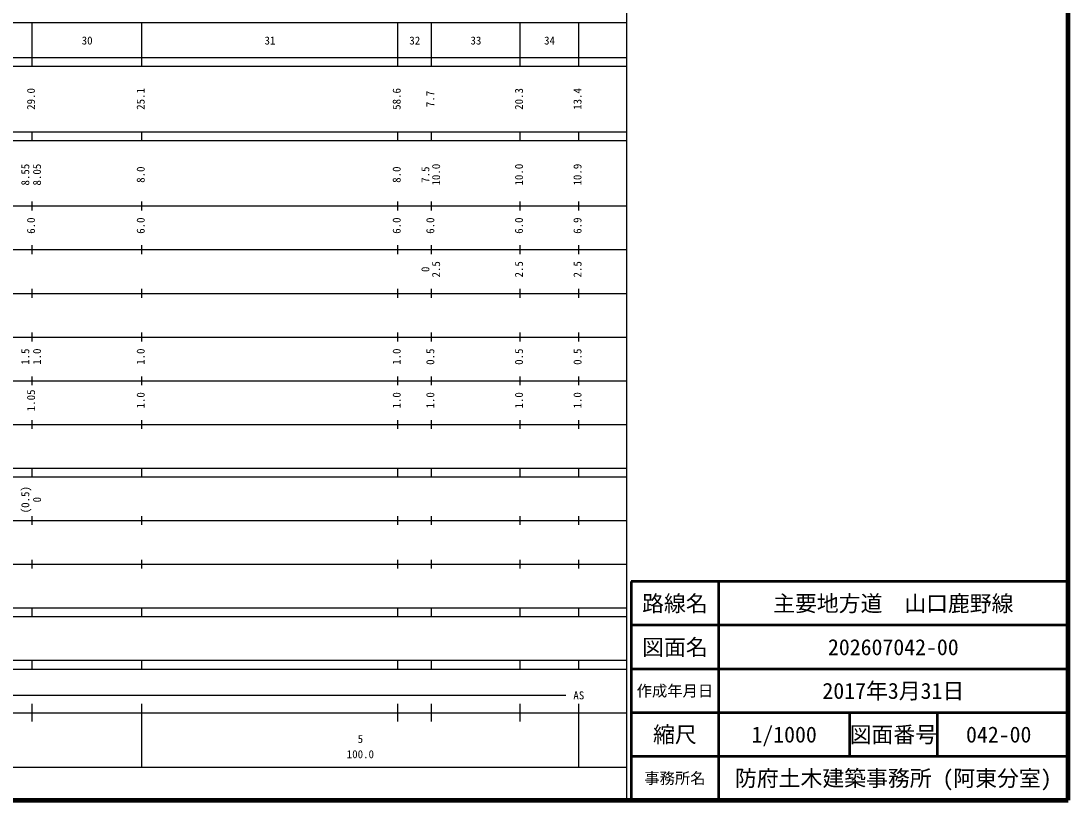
# Model space of a CAD drawing. Units: millimetres, scale not verified. Extents: x 40000 to 680000, y 20000 to 380000.
# Drawn here: x 440295 to 680000, y 20000 to 198357 of the extents above; entities that cross this region are included whole.
import ezdxf
from ezdxf.enums import TextEntityAlignment as Align

# ---------------------------------------------------------------- set-up
doc = ezdxf.new("R2010")
doc.units = ezdxf.units.MM
doc.header["$LTSCALE"] = 1000
for name, color, linetype, lineweight in [('M-TTL', 2, 'Continuous', 140), ('M-TTL-BAND', 7, 'Continuous', 25), ('M-TTL-FRAM', 2, 'Continuous', 50), ('M-TTL-LINE', 7, 'Continuous', 50)]:
    doc.layers.add(name, color=color, linetype=linetype, lineweight=lineweight)
doc.layers.add('M-TTL-TXT', color=7, linetype='Continuous')
doc.styles.add('ＭＳ ゴシック', font='')
doc.styles.get('ＭＳ ゴシック').set_extended_font_data('MS Gothic')

msp = doc.modelspace()

# ---------------------------------------------------------------- linework, layer by layer
at = {"layer": 'M-TTL'}
for p, q in [((680000, 20000), (680000, 380000)), ((40000, 20000), (680000, 20000))]:
    msp.add_line(p, q, dxfattribs=at)
at = {"layer": 'M-TTL-BAND'}
for p, q in [((579000, 20000), (579000, 370000)), ((68000, 198000), (579000, 198000)), ((442900, 188000), (442900, 198000)), ((468000, 188000), (468000, 198000)), ((526600, 188000), (526600, 198000)), ((534300, 188000), (534300, 198000)), ((554600, 188000), (554600, 198000)), ((568000, 188000), (568000, 198000)), ((40000, 190000), (579000, 190000)), ((40000, 188000), (579000, 188000)), ((40000, 173000), (579000, 173000)), ((442900, 171000), (442900, 173000)), ((468000, 171000), (468000, 173000)), ((526600, 171000), (526600, 173000)), ((534300, 171000), (534300, 173000)), ((554600, 171000), (554600, 173000)), ((568000, 171000), (568000, 173000)), ((40000, 171000), (579000, 171000)), ((40000, 156000), (579000, 156000)), ((442900, 155000), (442900, 157000)), ((468000, 155000), (468000, 157000)), ((526600, 155000), (526600, 157000)), ((534300, 155000), (534300, 157000)), ((554600, 155000), (554600, 157000)), ((568000, 155000), (568000, 157000)), ((442900, 145000), (442900, 147000)), ((468000, 145000), (468000, 147000)), ((526600, 145000), (526600, 147000)), ((534300, 145000), (534300, 147000)), ((554600, 145000), (554600, 147000)), ((568000, 145000), (568000, 147000)), ((46000, 146000), (579000, 146000)), ((442900, 135000), (442900, 137000)), ((468000, 135000), (468000, 137000)), ((526600, 135000), (526600, 137000)), ((534300, 135000), (534300, 137000)), ((554600, 135000), (554600, 137000)), ((568000, 135000), (568000, 137000)), ((52000, 136000), (579000, 136000)), ((46000, 126000), (579000, 126000)), ((442900, 125000), (442900, 127000)), ((468000, 125000), (468000, 127000)), ((526600, 125000), (526600, 127000)), ((534300, 125000), (534300, 127000)), ((554600, 125000), (554600, 127000)), ((568000, 125000), (568000, 127000)), ((52000, 116000), (579000, 116000)), ((442900, 115000), (442900, 117000)), ((468000, 115000), (468000, 117000)), ((526600, 115000), (526600, 117000)), ((534300, 115000), (534300, 117000)), ((554600, 115000), (554600, 117000)), ((568000, 115000), (568000, 117000)), ((46000, 106000), (579000, 106000)), ((442900, 105000), (442900, 107000)), ((468000, 105000), (468000, 107000)), ((526600, 105000), (526600, 107000)), ((534300, 105000), (534300, 107000)), ((554600, 105000), (554600, 107000)), ((568000, 105000), (568000, 107000)), ((40000, 96000), (579000, 96000)), ((442900, 94000), (442900, 96000)), ((468000, 94000), (468000, 96000)), ((526600, 94000), (526600, 96000)), ((534300, 94000), (534300, 96000)), ((554600, 94000), (554600, 96000)), ((568000, 94000), (568000, 96000)), ((40000, 94000), (579000, 94000)), ((49000, 84000), (579000, 84000)), ((442900, 83000), (442900, 85000)), ((468000, 83000), (468000, 85000)), ((526600, 83000), (526600, 85000)), ((534300, 83000), (534300, 85000)), ((554600, 83000), (554600, 85000)), ((568000, 83000), (568000, 85000)), ((442900, 73000), (442900, 75000)), ((468000, 73000), (468000, 75000)), ((526600, 73000), (526600, 75000)), ((534300, 73000), (534300, 75000)), ((554600, 73000), (554600, 75000)), ((568000, 73000), (568000, 75000)), ((40000, 74000), (579000, 74000)), ((40000, 64000), (579000, 64000)), ((442900, 62000), (442900, 64000)), ((468000, 62000), (468000, 64000)), ((526600, 62000), (526600, 64000)), ((534300, 62000), (534300, 64000)), ((554600, 62000), (554600, 64000)), ((568000, 62000), (568000, 64000)), ((40000, 62000), (579000, 62000)), ((40000, 52000), (579000, 52000)), ((442900, 50000), (442900, 52000)), ((468000, 50000), (468000, 52000)), ((526600, 50000), (526600, 52000)), ((534300, 50000), (534300, 52000)), ((554600, 50000), (554600, 52000)), ((568000, 50000), (568000, 52000)), ((40000, 50000), (579000, 50000)), ((71000, 44000), (565000, 44000)), ((442900, 38000), (442900, 42000)), ((468000, 27500), (468000, 42000)), ((526600, 38000), (526600, 42000)), ((534300, 38000), (534300, 42000)), ((554600, 38000), (554600, 42000)), ((568000, 27500), (568000, 42000)), ((40000, 40000), (579000, 40000)), ((68000, 27500), (579000, 27500))]:
    msp.add_line(p, q, dxfattribs=at)
at = {"layer": 'M-TTL-FRAM'}
for p, q in [((680000, 70000), (580000, 70000)), ((580000, 70000), (580000, 20000))]:
    msp.add_line(p, q, dxfattribs=at)
at = {"layer": 'M-TTL-LINE'}
for p, q in [((600000, 70000), (600000, 20000)), ((680000, 60000), (580000, 60000)), ((680000, 50000), (580000, 50000)), ((680000, 40000), (580000, 40000)), ((630000, 40000), (630000, 30000)), ((650000, 40000), (650000, 30000)), ((680000, 30000), (580000, 30000))]:
    msp.add_line(p, q, dxfattribs=at)

# ---------------------------------------------------------------- texts
at = {"layer": 'M-TTL-BAND', "style": 'ＭＳ ゴシック'}
for s, p in [('30', (455450, 192405)), ('31', (497300, 192405)), ('32', (530450, 192405)), ('33', (544450, 192405)), ('34', (561300, 192405)), ('AS', (568000, 42500)), ('5', (518000, 32523)), ('100.0', (518000, 29033))]:
    msp.add_text(s, height=1833, dxfattribs=at).set_placement(p, align=Align.BOTTOM_CENTER)
for s, p in [('29.0', (444064, 180500)), ('25.1', (469164, 180500)), ('58.6', (527764, 180500)), ('7.7', (535464, 180500)), ('20.3', (555764, 180500)), ('13.4', (569164, 180500)), ('8.55', (442751, 163174)), ('8.05', (445433, 163174)), ('10.0', (536789, 163174)), ('10.0', (555764, 163174)), ('10.9', (569164, 163174)), ('8.0', (469164, 163174)), ('8.0', (527764, 163174)), ('7.5', (534329, 163174)), ('6.0', (444064, 151500)), ('6.0', (469164, 151500)), ('6.0', (527764, 151500)), ('6.0', (535464, 151500)), ('6.0', (555764, 151500)), ('6.9', (569164, 151500)), ('0', (534329, 141500)), ('2.5', (536789, 141500)), ('2.5', (555764, 141500)), ('2.5', (569164, 141500)), ('1.5', (442751, 121500)), ('1.0', (445433, 121500)), ('1.0', (469164, 121500)), ('1.0', (527764, 121500)), ('0.5', (535464, 121500)), ('0.5', (555764, 121500)), ('0.5', (569164, 121500)), ('1.05', (444064, 111500)), ('1.0', (469164, 111500)), ('1.0', (527764, 111500)), ('1.0', (535464, 111500)), ('1.0', (555764, 111500)), ('1.0', (569164, 111500)), ('(0.5)', (442751, 88764)), ('0', (445433, 88764))]:
    msp.add_text(s, height=1833, rotation=90, dxfattribs=at).set_placement(p, align=Align.BOTTOM_CENTER)
at = {"layer": 'M-TTL-TXT', "style": 'ＭＳ ゴシック'}
for s, height, p in [('路線名', 3666, (590000, 65000)), ('路線名', 3666, (590000, 65000)), ('主要地方道\u3000山口鹿野線', 3666, (640000, 65000)), ('図面名', 3666, (590000, 55000)), ('図面名', 3666, (590000, 55000)), ('202607042-00', 3666, (640000, 55000)), ('作成年月日', 2566, (590000, 45000)), ('作成年月日', 2566, (590000, 45000)), ('2017年3月31日', 3666, (640000, 45000)), ('縮尺', 3666, (590000, 35000)), ('縮尺', 3666, (590000, 35000)), ('1/1000', 3666, (615000, 35000)), ('図面番号', 3666, (640000, 35000)), ('図面番号', 3666, (640000, 35000)), ('042-00', 3666, (664125, 35000)), ('事務所名', 2566, (590000, 25000)), ('事務所名', 2566, (590000, 25000)), ('防府土木建築事務所 (阿東分室)', 3666, (640000, 25000))]:
    msp.add_text(s, height=height, dxfattribs=at).set_placement(p, align=Align.MIDDLE_CENTER)

doc.saveas('drawing.dxf')
